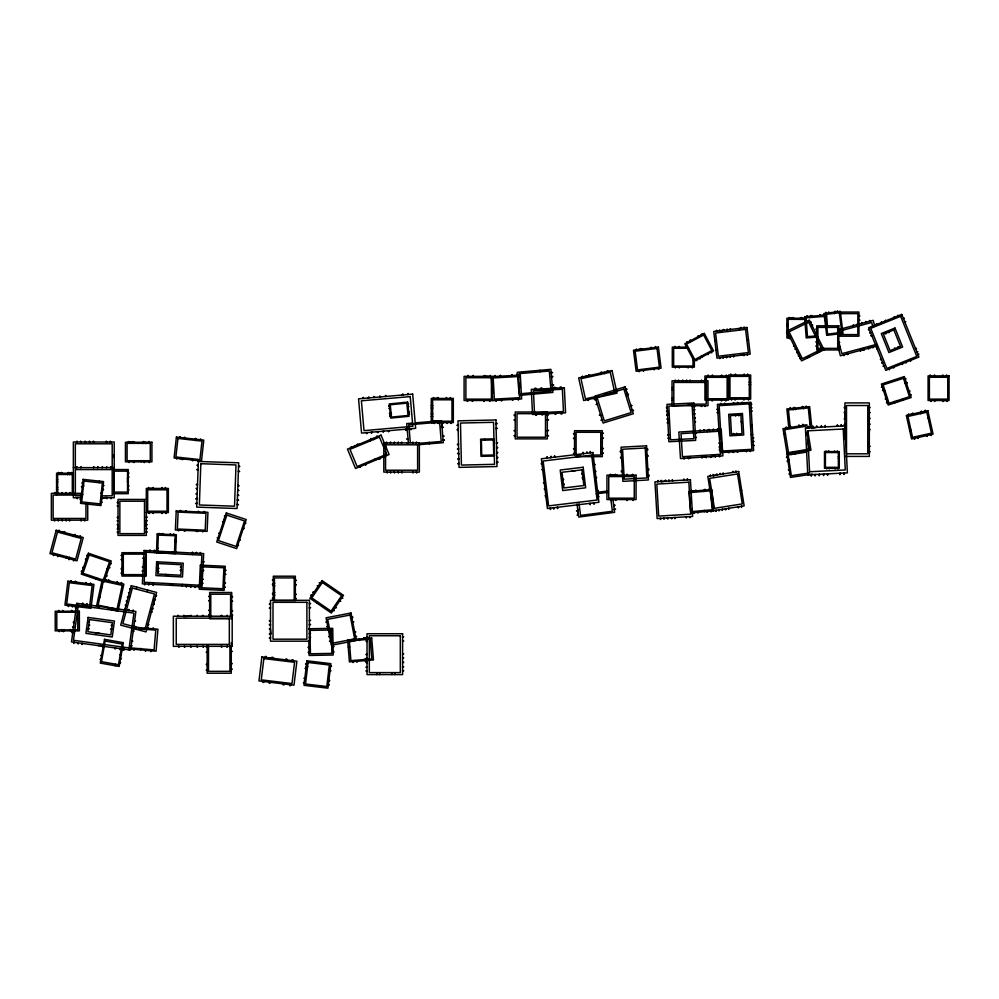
<?xml version="1.0" encoding="UTF-8"?>
<svg xmlns="http://www.w3.org/2000/svg" width="999" height="999" viewBox="0 0 999 999"><rect width="100%" height="100%" fill="white"/><g stroke="black" fill="none" stroke-linecap="round" stroke-linejoin="round"><path stroke-width="1.5" d="M159.053 534.078L159.078 533.341L159.515 534.09M160.414 534.128L163.836 534.253M162.637 534.215L162.662 533.466L163.112 534.228M170.292 534.502L170.317 533.766L170.767 534.515M173.726 534.627L173.751 533.891L174.201 534.652M178.459 530.119L178.434 530.869L179.246 530.157M179.832 511.101L180.644 510.389L180.619 511.138M184.403 530.382L184.365 531.131L185.177 530.419M185.514 511.351L186.326 510.639L186.301 511.388M186.388 530.469L182.155 529.994M196.166 530.894L196.216 529.682M197.065 530.931L197.028 531.68L197.839 530.968M198.189 511.9L198.214 511.151L198.963 511.938M202.747 531.181L202.722 531.93L203.534 531.218M204.121 512.162L204.158 511.413L204.895 512.2M201.323 571.266L200.574 587.724L222.939 588.748L223.901 567.782L201.536 566.77M144.73 583.953L144.68 584.89L145.267 583.978M149.85 550.774L149.9 549.825L150.387 550.799M148.676 584.153L148.626 585.102L149.213 584.19M154.271 551.011L154.321 550.062L154.808 551.036M154.47 552.559L154.545 551.023M153.047 584.39L152.997 585.339L153.584 584.415M165.384 574.437L167.982 574.937M173.039 585.439L170.429 584.939M182.143 585.926L182.218 584.39M186.363 586.151L186.313 587.087L186.9 586.176M191.958 552.996L192.545 552.085L192.495 554.57M190.722 586.376L190.672 587.325L191.271 586.401M196.316 553.234L196.366 552.285L196.865 553.259M195.155 586.613L195.105 587.562L195.692 586.638M200.262 553.434L200.312 552.484L200.811 553.471M133.854 649.288L133.766 650.237L134.565 649.35M140.647 649.874L140.772 648.339M145.429 650.287L145.342 651.223L146.141 650.337M147.365 628.309L148.164 627.434L148.077 628.371M152.56 628.758L153.359 627.872L153.272 628.821M150.849 650.749L150.774 651.698L151.573 650.811M99.126 482.654L99.288 481.131M176.761 458.254L176.661 459.078L177.435 458.329M179.52 437.437L180.295 436.688L180.195 437.512M178.709 458.466L183.591 459.003M181.88 458.816L182.467 459.715L182.555 458.891M184.428 437.974L184.528 437.162L185.102 438.049M192.033 459.94L192.183 458.616M192.819 460.027L192.732 460.851L193.494 460.102M195.367 439.185L195.467 438.361L196.041 439.26M195.642 440.559L195.779 439.235M197.727 460.564L198.314 461.463L238.674 462.799L237.063 508.528L196.691 507.105L198.401 460.639M200.499 439.747L200.587 438.936L201.174 439.822M305.195 678.321L304.495 681.193M265.272 657.379L265.384 656.443L266.246 656.543L266.134 657.492M262.962 681.418L262.849 682.354L263.711 682.454L263.823 681.518M271.815 658.179L271.94 657.23L272.802 657.342L272.677 658.279M269.243 682.167L269.131 683.116L269.992 683.216L270.105 682.28M274.013 658.441L267.72 658.041M285.801 659.864L285.914 658.928L286.775 659.028L286.663 659.977M283.216 683.865L283.104 684.802L283.966 684.914L284.078 683.965M292.083 660.626L292.195 659.69L293.057 659.79L292.944 660.739M289.772 684.652L289.66 685.601L290.522 685.701L290.634 684.765M70.417 581.493L71.179 580.631L71.054 581.568M67.92 605.494L68.444 606.518L68.556 605.581M75.287 582.092L75.412 581.156L75.936 582.167M72.59 606.068L72.477 607.017L73.227 606.156M76.923 582.292L73.776 582.267M85.689 583.366L85.802 582.429L86.326 583.441M90.36 583.94L90.472 583.004L90.996 584.015M89.748 605.269L92.17 585.526L69.318 582.729L66.708 603.983L89.56 606.793M73.839 642.257L73.689 643.356L74.376 642.332M82.455 604.133L82.617 603.034L83.004 604.208M77.747 642.794L78.134 643.968L78.284 642.869M86.851 604.732L87 603.633L87.388 604.807M82.08 643.393L81.93 644.492L82.617 643.468M95.442 632.767L99.338 633.291M98.014 645.579L100.674 645.516M115.135 647.939L114.985 649.025L115.672 648.014M124.238 609.865L124.925 608.853L124.775 609.939M119.468 648.526L119.855 649.7L120.005 648.601M128.571 610.464L128.721 609.365L129.108 610.539M123.851 649.138L123.701 650.224L124.388 649.213M132.48 611.001L133.167 609.977L133.017 611.076M115.21 665.746L115.472 664.235M104.42 579.882L104.645 578.833L104.945 580.007M105.956 580.219L109.803 581.056M108.454 580.769L108.679 579.707L108.978 580.881M117.045 582.642L117.283 581.58L117.582 582.754M120.916 583.478L121.678 582.542L121.441 583.603M117.02 609.203L122.215 585.352L103.322 581.231L98.114 605.094L115.559 608.891M58.829 531.006L59.066 530.082L59.49 531.181M53.034 554.433L53.459 555.531L53.709 554.607M63.886 532.355L64.798 531.618L64.548 532.542M57.892 555.731L57.642 556.655L58.554 555.906M66.071 557.929L66.471 556.443M73.514 536.525L73.914 535.052M74.688 535.252L74.937 534.34L75.35 535.427M68.681 558.628L69.106 559.727L69.356 558.803M69.093 558.741L69.493 557.255M76.536 537.337L76.935 535.851M79.533 536.55L80.444 535.814L80.195 536.725M73.751 559.989L73.501 560.901L74.413 560.164M136.388 588.636L136.788 587.15M147.203 591.533L147.602 590.047M96.054 579.12L96.553 577.672M316.77 603.021L317.545 601.898M786.912 331.119L809.34 320.042L824.038 349.775L801.61 360.864L786.912 331.119L788.323 331.019M810.464 322.302L811.176 321.953L810.664 322.702M788.136 333.591L787.624 334.34L788.336 333.991M789.56 336.476L788.848 336.825L789.759 336.863M811.95 325.312L812.649 324.962L812.15 325.699M816.533 334.59L817.244 334.24L816.732 334.99M794.205 345.879L793.506 346.228L794.405 346.278M795.629 348.763L794.929 349.113L795.828 349.151M797.202 351.935L796.69 352.684L797.402 352.335M797.614 352.759L799.3 355.494L798.288 355.906L798.8 355.169M800.286 358.166L799.575 358.516L800.474 358.566M869.305 329.433L868.368 329.82L869.467 329.82M903.433 318.506L904.37 318.132L903.583 318.893M870.441 332.255L869.654 333.029L870.604 332.642M904.707 321.678L905.793 321.678L904.857 322.065M871.702 335.377L870.753 335.764L871.852 335.764M876.323 346.878L877.447 349.687M881.28 359.215L880.344 359.603L881.443 359.603M915.534 348.639L916.483 348.251L915.696 349.026M882.542 362.337L881.755 363.112L882.691 362.724M916.795 351.76L917.894 351.76L916.945 352.147M883.815 365.509L883.029 366.271L883.965 365.896M917.931 354.583L918.868 354.195L918.081 354.97M904.994 378.596L906.068 378.821L905.156 379.108M882.154 386.413L881.418 387.212L882.329 386.925M883.378 390.172L882.479 390.459L883.553 390.684M906.268 382.517L907.342 382.742L906.43 383.029M904.869 383.191L906.33 382.717M883.74 391.283L885.201 390.809M885.838 397.739L887.062 401.486M908.99 390.896L910.064 391.108L909.152 391.408M886.101 398.539L885.201 398.838L886.263 399.051M910.214 394.655L911.275 394.867L910.376 395.167M887.374 402.46L886.475 402.759L887.537 402.984M625.861 389.473L627.047 389.111L626.061 390.134M595.779 399.225L594.592 399.6L595.991 399.887M626.448 391.396L627.472 396.328M627.409 394.505L628.596 394.143L627.609 395.167M597.265 404.046L596.078 404.408L597.464 404.707M630.706 405.232L632.092 405.532L630.906 405.894M600.561 414.772L599.375 415.134L600.761 415.434M632.18 410.052L633.578 410.339L632.392 410.714M602.11 419.805L600.923 420.167L602.31 420.467M838.111 329.745L873.188 320.342L874.762 326.198M839.048 331.206L871.69 322.465L872.851 326.785M873.151 326.161L874.637 325.761M876.011 344.518L841.882 353.658L838.785 342.108M871.553 347.103L869.105 348.077M876.922 345.979L840.384 355.769L838.436 348.464M598.601 395.904L585.426 398.826L580.981 378.721L610.239 372.24L614.697 392.345L604.457 394.605M912.587 414.373L909.952 414.585M927.921 418.019L929.42 417.682M909.702 430.631L911.2 430.294M326.873 621.828L325.811 622.04L326.998 622.452M351.748 616.883L352.947 617.295L351.873 617.507M327.747 626.336L326.673 626.535L327.859 626.947M352.659 621.59L353.846 621.99L352.772 622.202M329.67 636.363L328.609 636.563L329.795 636.975M354.583 631.618L355.781 632.017L354.707 632.23M355.457 636.113L356.643 636.525L355.569 636.725M330.582 641.058L329.508 641.271L330.694 641.683M805.456 426.298L784.752 429.695L788.498 452.559L809.202 449.175L807.704 440.022M783.853 433.966L785.376 433.728M791.37 454.545L790.659 453.546M740.521 490.596L741.695 490.409M807.155 450.449L786.812 453.558L790.459 477.422L812.262 474.088M806.23 452.185L788.161 454.957L791.333 475.686L809.415 472.927M787.349 457.067L786.413 457.217L787.437 457.604M787.786 459.927L789.31 459.69M787.949 460.976L787.012 461.126L788.024 461.513M789.272 469.68L788.336 469.817L789.36 470.217M789.897 473.751L788.96 473.901L789.984 474.288M596.778 492.432L607.242 491.058M596.241 493.868L608.379 492.27M613.698 505.382L615.109 505.194L613.773 505.919M577.834 510.302L576.498 511.026L577.909 510.839M578.234 513.374L578.259 509.403M614.21 509.29L615.621 509.103L614.285 509.827M578.371 514.385L577.035 515.109L578.446 514.922M714.884 340.959L716.133 340.809M747.252 340.097L748.501 339.947M715.996 350.149L717.245 350M541.957 463.661L541.133 463.761L542.057 464.473M542.669 469.542L541.845 469.642L542.769 470.354M594.33 464.498L595.154 464.398L594.43 465.297M595.167 471.391L595.991 471.291L595.267 472.19M582.355 473.039L581.63 473.938L582.454 473.838M562.849 479.433L563.673 479.333L562.949 480.244M582.917 477.647L582.092 477.747L583.004 478.459M544.255 482.654L543.431 482.754L544.355 483.466M583.079 479.045L584.403 478.883M595.904 477.534L596.728 477.435L596.003 478.334M563.424 484.19L564.248 484.09L563.523 485.002M544.992 488.798L544.18 488.898L545.092 489.61M545.829 495.691L545.017 495.791L545.929 496.491M597.502 490.634L598.314 490.534L597.589 491.446M546.003 497.152L547.34 496.99M598.214 496.528L599.025 496.428L598.301 497.327M809.977 424.138L811.425 423.988M807.242 427.922L810.289 427.609L808.291 407.892L788.461 409.915L790.309 428.109M389.448 406.019L388.648 406.094L389.473 406.331M407.867 404.133L408.666 404.046L407.904 404.445M389.672 408.329L388.873 408.416L389.697 408.653M408.104 406.556L408.903 406.468L408.141 406.868M390.109 412.837L391.396 412.712M390.184 413.499L389.385 413.586L390.209 413.823M408.616 411.725L409.415 411.638L408.653 412.038M390.259 414.285L391.546 414.16M390.422 415.921L389.622 416.009L390.447 416.246M408.841 414.036L409.64 413.961L408.878 414.36M695.454 491.246L692.694 491.171M690.346 492.594L710.501 490.796L712.187 509.777L692.045 511.575L691.783 508.653M692.27 512.774L713.711 510.851L711.8 489.46L688.823 491.52L690.734 512.912M551.173 372.615L552.622 372.49L551.211 373.127M517.519 375.686L516.108 376.323M551.51 376.561L552.959 376.436L551.56 377.073M410.239 396.591L361.388 400.811L363.998 430.644L412.837 426.323L410.227 396.541M552.247 384.977L553.696 384.852L552.297 385.489M552.584 388.761L554.083 389.148M520.816 393.718L551.061 391.071L549.313 371.004L519.055 373.651L519.33 376.735M520.766 395.242L552.909 392.42L550.886 369.343L517.22 372.29L519.243 395.367M412.774 423.089L406.73 423.588L408.329 442.644M415.459 422.864L441.458 420.679L443.306 442.657L419.143 444.68M441.633 422.814L443.044 423.239L441.683 423.351M441.77 424.388L441.471 427.035M407.28 430.045L405.906 430.157L407.317 430.581M441.983 426.923L443.394 427.347L442.033 427.472M442.719 435.701L444.13 436.126L442.769 436.238M408.017 438.811L406.643 438.923L408.054 439.36M443.044 439.635L444.455 440.059L443.094 440.172M406.993 443.044L408.354 442.932M419.667 443.281L441.233 441.471L439.622 422.19L408.803 424.787L410.289 442.569M355.082 638.361L355.706 639.26M353.783 640.534L370.217 639.223L371.803 658.965L350.899 660.651L349.313 640.896M348.214 646.965L349.75 646.84M816.383 335.951L807.479 336.626L806.068 317.819L825.349 316.371L826.111 326.498M816.483 337.138L806.218 337.912L804.62 316.733L826.61 315.085L827.409 325.674M750.873 404.27L751.822 404.22L750.898 404.72M717.694 408.966L716.783 409.465L717.719 409.415M751.061 407.467L752.035 407.854L751.086 407.904M717.806 410.789L719.342 410.701M717.906 412.55L716.97 412.612L717.931 412.999M717.919 412.774L719.455 412.687M751.273 411.001L752.222 410.951L751.298 411.438M741.27 421.166L741.758 423.264M752.235 427.185L751.748 425.087M751.136 434.652L752.672 434.565M752.871 437.987L753.82 437.924L752.909 438.424M719.73 443.069L718.781 443.119L719.755 443.506M753.084 441.521L754.033 441.458L753.109 441.958M719.929 446.603L719.018 447.102L719.954 447.04M753.296 445.104L754.27 445.479L753.321 445.542M720.129 449.8L719.18 449.85L720.154 450.237M646.753 449.138L647.752 449.088L647.802 449.925L646.79 449.975M621.241 451.098L620.229 451.161L620.279 451.998L621.278 451.948M647.09 455.532L648.101 455.469L648.139 456.318L647.14 456.368M621.565 457.217L620.566 457.28L620.604 458.116L621.615 458.054M647.827 469.155L648.838 469.093L648.875 469.942L647.876 469.992M622.302 470.841L621.303 470.904L621.341 471.74L622.352 471.69M648.164 475.274L649.163 475.212L649.213 476.048L648.201 476.111M667.132 407.23L666.308 407.767L667.157 407.717M693.943 406.118L694.804 406.581L693.968 406.618M694.118 409.74L694.967 409.702L694.143 410.239M667.344 411.501L666.483 411.051L667.644 410.901L667.507 414.523M667.532 415.06L666.683 415.109L667.557 415.559M694.317 413.748L695.167 413.698L694.342 414.235M667.732 419.068L666.882 419.105L667.757 419.555M694.53 417.807L695.366 417.757L694.555 418.294M667.807 420.641L669.18 420.567M667.919 422.677L667.07 422.727L667.944 423.176M667.931 422.889L669.293 422.827M694.717 421.578L695.566 421.541L694.742 422.077M668.518 434.515L667.694 435.052L668.543 435.015M695.316 433.254L696.153 433.216L695.341 433.753M813.686 428.059L816.195 427.372M668.693 438.136L667.856 438.174L668.718 438.636M695.504 437.038L696.365 437.487L695.529 437.537M557.317 388.486L552.884 388.336M496.028 423.526L497.227 423.501L496.041 424.15M458.066 424.712L456.88 425.362L458.079 425.337M496.128 428.234L497.327 428.209L496.153 428.846M458.166 429.22L456.993 429.857L458.179 429.832M496.466 442.769L497.664 442.744L496.478 443.394M458.504 443.956L457.317 444.592L458.516 444.567M458.603 448.451L457.43 449.1L458.616 449.075M496.565 447.477L497.764 447.452L496.59 448.089M458.716 453.434L457.517 453.459L458.728 454.058M496.69 452.522L497.877 452.497L496.703 453.146M496.803 457.505L497.989 457.48L496.815 458.129M458.828 458.491L457.654 459.128L458.841 459.103M496.903 462.013L498.101 461.988L496.915 462.624M458.941 463.186L457.754 463.836L458.953 463.811M308.604 628.783L332.729 628.321L333.241 655.007L309.116 655.469L308.828 640.634M333.079 646.515L334.028 646.503L333.092 647.177M308.953 647.227L308.004 647.24L308.966 647.876M333.167 651.298L334.128 651.935L333.179 651.96M309.053 652.21L308.104 652.235L309.066 652.871M836.9 312.05L858.953 312.05L858.953 336.188L838.373 336.188M839.547 313.624L857.841 313.624L857.841 334.603L838.024 334.603M858.953 315.459L859.902 316.009L858.953 316.009M805.544 318.231L786.912 318.231L786.912 338.012L790.022 338.012M805.856 319.343L788.161 319.343L788.161 336.9L791.108 336.9M858.953 319.593L859.902 320.13L858.953 320.13M786.912 324.026L788.323 324.026M786.912 326.049L788.323 326.049M816.77 329.096L815.821 329.096L816.77 329.645M838.823 328.971L839.772 329.508L838.823 329.508M786.912 333.042L788.323 333.042M816.77 333.054L815.821 333.054L816.77 333.591M838.823 333.092L839.772 333.641L838.823 333.641M816.77 341.858L815.821 341.858L816.77 342.395M838.823 341.895L839.772 342.445L838.823 342.445M838.823 345.854L839.772 346.391L838.823 346.391M816.77 345.979L815.821 345.979L816.77 346.528M687.012 347.128L672.302 347.128L672.302 367.157L694.355 367.157L694.355 359.453M688.536 348.251L673.663 348.251L673.663 366.034L693.006 366.034L693.006 358.629M728.608 375.974L704.944 375.974L704.944 400.099L728.608 400.099L728.608 375L750.661 375L750.661 399.138L728.608 399.138M704.994 380.045L704.52 380.831M749.125 382.242L750.661 382.242M749.125 384.702L750.661 384.702M672.04 387.637L673.388 387.637M672.04 389.672L673.388 389.672M672.04 398.264L673.388 398.264M707.879 398.751L727.147 398.751L727.147 377.322L706.393 377.322L706.393 398.751M672.04 400.299L673.388 400.299M493.206 400.487L464.098 400.487L464.098 376.361L493.206 376.361L493.206 392.944M687.699 404.12L706.231 404.12L706.231 382.43L673.788 382.43L673.788 404.12M431.268 405.519L432.804 405.519M672.04 405.719L707.991 405.719L707.991 380.831L672.04 380.831L672.04 404.158M844.929 407.03L844.155 407.742L844.929 407.742M869.33 407.405L870.104 407.405L869.33 408.116M431.268 407.992L432.804 407.992M869.33 412.575L870.104 412.575L869.33 413.286M844.929 413.149L844.155 412.437L845.216 412.325L844.929 417.482M533.503 413.661L517.007 413.661L517.007 437.225L545.504 437.225L545.504 413.661L539.497 413.661M431.268 414.048L432.804 414.048M547.302 414.622L548.563 414.622L547.302 415.284M515.209 415.084L513.948 415.084L515.209 415.746M431.268 416.521L432.804 416.521M868.094 417.357L869.33 417.357M844.929 418.244L844.155 418.956L844.929 418.956M869.33 418.306L870.104 418.306L869.33 419.018M547.302 419.655L548.563 419.655L547.302 420.317M515.209 419.892L513.948 419.892L515.209 420.554M868.094 420.591L869.33 420.591M844.929 423.976L844.155 424.687L844.929 424.687M869.33 424.113L870.104 424.113L869.33 424.825M869.33 429.52L870.104 429.52L869.33 430.232M547.302 430.382L548.563 430.382L547.302 431.031M515.209 430.619L513.948 430.619L515.209 431.281M602.31 433.179L603.396 433.179L602.31 433.816M574.55 433.628L573.463 433.628L574.55 434.265M547.302 435.189L548.563 435.851L547.302 435.851M515.209 435.639L513.948 435.639L515.209 436.301M602.31 438.037L603.396 438.037L602.31 438.673M574.55 438.274L573.463 438.274L574.55 438.911M868.094 442.594L869.33 442.594M868.094 445.829L869.33 445.829M869.33 446.228L870.104 446.228L869.33 446.94M602.31 448.389L603.396 448.389L602.31 449.026M574.55 448.626L573.463 448.626L574.55 449.263M869.33 451.635L870.104 451.635L869.33 452.347M602.31 453.034L603.396 453.034L602.31 453.671M574.55 453.471L573.463 453.471L574.55 454.12M112.662 455.044L114.198 455.044M580.731 455.044L576.111 455.044L576.111 432.292L600.749 432.292L600.749 455.044L593.044 455.044M844.929 456.418L869.33 456.418L869.33 402.909L844.929 402.909L844.929 439.61M576.098 456.63L602.31 456.63L602.31 430.706L574.55 430.706L574.55 455.107M838.248 456.605L839.272 456.605M112.662 457.317L114.198 457.317M838.248 458.316L839.272 458.316M73.352 467.632L114.198 467.632M113.212 469.555L128.309 469.555L128.309 493.681L113.212 493.681M128.309 472.964L128.958 472.964L128.309 473.514M73.352 473.239L56.581 473.239L56.581 495.079M128.309 477.097L128.958 477.097L128.309 477.634M127.26 478.808L128.309 478.808M56.581 479.645L57.755 479.645M127.26 481.268L128.309 481.268M56.581 481.88L57.755 481.88M128.309 485.901L128.958 485.901L128.309 486.438M56.581 487.362L57.755 487.362M56.581 489.585L57.755 489.585M128.309 489.847L128.958 489.847L128.309 490.384M81.656 493.344L51.361 493.344L51.361 520.167L87.725 520.167L87.725 503.771M81.468 495.067L53.134 495.067L53.134 518.444L85.951 518.444L85.951 502.859M81.481 495.829L75.337 495.829L75.337 469.567L112.2 469.567L112.2 495.829L101.448 495.829M102.098 497.764L114.198 497.764L114.198 442.008L73.352 442.008L73.352 497.764L81.231 497.764L81.231 498.713L80.694 497.764M146.316 499.45L118.032 499.45L118.032 535.402L146.316 535.402L146.316 488.436L168.369 488.436L168.369 512.574L146.316 512.574M118.032 502.447L117.145 502.447L118.032 502.922M118.032 505.919L117.145 505.919L118.032 506.393M146.316 517.045L147.215 517.045L146.316 517.532M118.032 517.295L117.145 517.295L118.032 517.769M118.032 520.779L117.145 520.779L118.032 521.253M146.316 520.679L147.215 520.679L146.316 521.153M144.88 523.526L146.316 523.526M118.032 524.625L117.145 524.625L118.032 525.099M146.316 524.587L147.215 524.587L146.316 525.062M118.032 525.611L118.382 529.07L117.145 528.995L118.032 528.521M144.88 525.686L146.316 525.686M146.316 528.434L147.215 528.434L146.316 528.908M146.316 531.905L147.215 531.905L146.316 532.38M118.032 532.155L117.145 532.155L118.032 532.629M144.917 554.12L123.314 554.12L123.314 574.625L143.369 574.625M121.94 555.319L120.991 555.319L121.94 555.894M121.94 559.502L120.991 559.502L121.94 560.077M121.94 567.956L121.94 572.115M121.94 568.843L120.991 568.843L121.94 569.418M121.94 573.214L120.991 573.214L121.94 573.788M295.354 579.882L296.303 580.469L295.354 580.469M273.301 580.019L272.352 580.019L273.301 580.606M273.301 583.141L274.837 583.141M273.301 584.29L272.352 584.29L273.301 584.877M295.354 584.34L296.303 584.927L295.354 584.927M273.301 585.801L274.837 585.801M273.301 592.569L274.837 592.569M273.301 593.793L272.352 593.793L273.301 594.38M295.354 593.843L296.303 594.43L295.354 594.43M273.301 595.229L274.837 595.229M209.653 596.353L208.704 596.353L209.653 596.94M231.706 596.203L232.655 596.803L231.706 596.803M295.354 598.114L296.303 598.701L295.354 598.701M273.301 598.251L272.352 598.251L273.301 598.838M209.653 600.661L208.704 600.661L209.653 601.248M231.706 600.711L232.655 601.298L231.706 601.298M309.39 603.446L310.614 603.446L309.39 603.983M270.504 603.721L269.28 604.27L270.504 604.27M309.39 607.567L310.614 607.567L309.39 608.116M270.504 607.679L269.28 608.216L270.504 608.216M209.653 610.252L208.704 610.252L209.653 610.851M231.706 610.302L232.655 610.889L231.706 610.889M231.706 614.61L232.655 615.197L231.706 615.197M209.653 614.747L208.704 614.747L209.653 615.347M230.245 618.793L209.653 618.793L209.653 592.482L231.706 592.482L231.706 618.793M309.39 620.317L310.614 620.317L309.39 620.866M270.504 620.604L269.28 620.604L270.504 621.141M309.39 624.45L310.614 624.45L309.39 624.987M270.504 624.55L269.28 624.55L270.504 625.099M270.504 628.92L269.28 628.92L270.504 629.47M309.39 628.883L310.614 628.883L309.39 629.42M270.504 630.057L270.979 633.99L269.28 633.903L270.504 633.354M309.39 633.254L310.614 633.254L309.39 633.791M402.597 636.863L403.708 636.863L402.597 637.399M367.033 637.137L365.909 637.687L367.033 637.687M309.39 637.2L310.614 637.2L309.39 637.749M270.504 637.487L269.28 638.024L270.504 638.024M367.033 641.096L365.909 641.096L367.033 641.633M402.597 640.983L403.708 640.983L402.597 641.533M231.281 645.566L232.23 646.316L173.364 646.341L173.364 616.208L232.193 616.208L232.193 646.341M207.143 646.078L206.194 646.84L207.143 646.84M231.281 651.298L232.23 651.298L231.281 652.047M207.143 651.573L206.194 652.322L207.143 652.322M402.597 653.746L403.708 653.746L402.597 654.283M367.033 654.02L365.909 654.57L367.033 654.57M402.597 657.866L403.708 657.866L402.597 658.416M367.033 657.979L365.909 658.516L367.033 658.516M402.597 662.3L403.708 662.3L402.597 662.849M367.033 662.349L365.909 662.349L367.033 662.886M231.281 663.523L232.23 663.523L231.281 664.273M207.143 663.798L206.194 664.547L207.143 664.547M402.597 666.67L403.708 666.67L402.597 667.22M367.033 666.783L365.909 667.32L367.033 667.32M231.281 669.005L232.23 669.005L231.281 669.755M207.143 669.53L206.194 670.279L207.143 670.279M402.597 670.629L403.708 670.629L402.597 671.166M367.033 670.903L365.909 670.903L367.033 671.44M238.549 466.283L239.822 466.333L238.524 466.895M198.177 465.184L196.903 465.134L198.152 465.784M238.386 470.904L239.635 471.553L238.361 471.516M198.014 469.605L196.741 469.555L197.989 470.217M237.887 485.177L239.136 485.839L237.862 485.789M197.502 484.078L196.216 484.64L197.49 484.677M197.352 488.499L196.079 488.449L197.327 489.11M237.725 489.797L238.973 490.447L237.7 490.409M197.178 493.394L195.891 493.956L197.153 493.993M237.55 494.767L238.798 495.417L237.525 495.367M237.375 499.65L238.624 500.299L237.35 500.262M197.003 498.351L195.717 498.913L197.465 499.075M237.213 504.07L238.461 504.732L237.2 504.682M196.84 502.972L195.554 503.533L196.815 503.583M174.813 540.334L176.149 540.384M174.738 542.257L176.074 542.307M156.656 548.114L157.992 548.164M160.752 551.947L157.692 551.823L158.329 535.114L175.137 535.739L174.513 552.459L171.453 552.347M225.075 569.817L226.124 570.404L225.05 570.354M224.887 573.763L225.936 574.35L224.862 574.3M224.488 582.554L225.537 583.141L224.463 583.091M224.3 586.675L225.349 587.262L224.275 587.212M198.326 585.901L199.388 585.951M143.956 553.783L142.982 554.283L143.918 554.333M143.744 557.729L142.77 558.229L143.719 558.279M203.272 561.675L204.221 561.725L203.247 562.212M203.022 566.296L203.971 566.346L202.997 566.833M156.681 565.334L158.204 565.409M181.306 566.72L180.332 567.22L181.281 567.27M143.282 566.52L142.308 567.02L143.257 567.07M202.809 570.417L203.759 570.466L202.785 570.953M158.054 568.269L159.003 568.319L158.029 568.806M181.144 569.917L180.17 570.404L181.106 570.454M157.892 571.366L158.841 571.416L157.867 571.903M143.057 570.641L142.083 571.141L143.032 571.191M142.82 575.262L141.846 575.761L142.795 575.811M202.347 579.208L203.297 579.258L202.31 579.745M202.135 583.154L203.084 583.204L202.11 583.691M133.766 627.147L157.942 629.22L156.056 651.198L130.37 648.988M132.78 628.184L135.852 628.446M138.911 628.708L155.769 630.157L154.083 649.899L131.094 647.926M103.197 484.99L104.021 485.614L103.134 485.526M82.73 482.892L81.856 482.804L82.68 483.429M82.418 485.764L83.841 485.914M82.305 486.825L81.431 486.725L82.243 487.362M102.747 489.085L103.571 489.722L102.697 489.622M100.874 493.081L102.298 493.244M81.481 494.443L82.905 494.605M81.356 495.579L80.469 495.479L81.294 496.116M101.798 497.839L102.685 497.939L101.748 498.376M80.907 499.675L80.032 499.575L80.857 500.212M101.374 501.76L102.198 502.397L101.311 502.31M330.607 666.008L331.543 666.121L330.532 666.608M306.593 663.573L305.582 664.06L306.518 664.173M306.243 666.533L307.767 666.708M330.057 670.604L331.006 670.716L329.982 671.203M306.069 667.969L305.057 668.456L305.994 668.568M328.509 670.654L330.032 670.829M328.896 680.394L329.832 680.506L328.821 680.993M304.907 677.759L303.896 678.246L304.832 678.358M328.371 684.79L329.308 684.902L328.296 685.389M304.358 682.342L303.346 682.829L304.283 682.941M76.261 607.18L75.237 607.679L76.174 607.817M75.637 611.75L74.613 612.25L75.549 612.375M134.603 620.791L135.539 620.916L134.515 621.415M133.866 626.136L134.815 626.261L133.779 626.76M87.725 621.54L89.248 621.753M112.163 624.999L111.126 625.499L112.075 625.636M74.238 621.927L73.214 622.414L74.151 622.552M133.217 630.906L134.153 631.031L133.129 631.53M88.799 625.049L89.735 625.187L88.711 625.674M111.651 628.696L110.627 629.195L111.563 629.32M73.576 626.685L72.552 627.185L73.501 627.31M88.299 628.633L89.248 628.771L88.212 629.258M72.852 632.042L71.816 632.529L72.765 632.667M131.818 641.071L132.755 641.208L131.731 641.695M131.194 645.641L132.13 645.766L131.106 646.266M103.222 646.503L102.31 646.89L103.122 647.027M122.115 649.825L122.927 649.962L122.015 650.349M119.892 654.67L121.204 654.907M120.567 658.491L121.379 658.628L120.479 659.015M101.673 655.169L100.762 655.556L101.586 655.694M100.986 659.053L100.075 659.44L100.887 659.59M119.843 662.549L120.667 662.699L119.755 663.086M100.599 587.312L102.11 587.637M98.539 596.815L100.037 597.14M99.338 606.93L96.466 606.306L102.323 579.432L123.876 584.128L118.007 611.013L107.954 608.816M61.863 532.192L64.273 532.842M155.782 595.504L156.581 595.716L155.644 596.028M130.382 588.985L129.583 588.773L130.245 589.51M129.358 592.794L128.559 592.582L129.221 593.319M154.583 600.012L155.519 599.7L154.433 599.325L153.721 603.196M128.421 596.328L129.708 596.678M128.234 597.027L127.298 597.327L128.084 597.552M153.571 603.771L154.233 604.507L153.434 604.295M152.435 607.991L153.097 608.728L152.298 608.516M127.085 601.298L126.286 601.086L126.948 601.823M150.699 609.303L151.998 609.652M151.423 611.8L152.21 612.025L151.274 612.325M126.011 605.294L125.212 605.082L125.874 605.819M148.077 624.3L148.863 624.512L147.927 624.812M147.053 628.109L147.852 628.321L146.903 628.633M225.374 515.771L224.363 516.233L225.15 516.495M245.155 522.864L245.929 523.126L244.917 523.576M224.7 517.844L222.977 523.026M223.589 521.216L222.565 521.665L223.351 521.928M243.431 528.071L244.218 528.321L243.194 528.783M219.743 532.804L218.731 533.266L219.505 533.528M239.598 539.66L240.372 539.922L239.36 540.384M218.032 538.011L217.245 537.749L217.794 538.723M237.799 545.104L238.574 545.354L237.562 545.816M110.539 562.986L111.264 563.798L110.365 563.498M87.575 555.581L86.676 555.282L87.4 556.093M109.216 566.883L109.94 567.707L109.041 567.407M86.301 559.328L85.402 559.015L86.126 559.84M107.692 566.595L109.153 567.082M106.905 568.931L108.354 569.418M83.741 566.87L82.48 570.591M106.394 575.224L107.118 576.048L106.219 575.736M83.479 567.657L82.58 567.357L83.304 568.169M105.12 578.97L105.844 579.782L104.945 579.482M82.143 571.565L81.244 571.266L81.968 572.077M320.404 583.016L319.205 582.779L320.13 583.404M341.92 597.652L342.832 598.289L341.646 598.051M318.406 585.913L317.207 585.676L318.132 586.301M339.835 600.674L340.759 601.311L339.56 601.073M313.973 592.37L312.774 592.132L313.698 592.769M335.402 607.13L336.313 607.767L335.127 607.529M311.888 595.392L310.701 595.154L311.613 595.791M333.404 610.039L334.328 610.664L333.129 610.426M702.422 334.415L701.573 333.991L701.935 334.677M711.35 352.085L711.713 352.772L710.863 352.335M701.036 335.152L697.552 337M698.776 336.351L697.926 335.914L698.289 336.601M707.854 353.933L708.216 354.62L707.379 354.183M701.373 355.944L701.96 357.055M690.996 340.472L690.147 340.035L690.509 340.721M700.074 358.054L699.962 358.991L699.6 358.304M689.372 341.333L689.959 342.445M687.499 342.32L686.663 341.883L687.025 342.57M696.428 359.977L696.79 360.664L695.953 360.239M818.606 351.074L819.155 352.185M816.77 351.973L817.319 353.097M809.028 355.806L809.577 356.918M807.192 356.705L807.754 357.829M384.215 448.551L379.445 437.087L349.975 449.35L357.142 466.545L386.601 454.283L385.414 451.423M377.272 436.713L376.948 435.951L376.448 437.05M373.214 438.399L373.738 439.635M379.62 458.466L379.945 459.228L378.796 458.816M371.253 439.21L370.929 438.449L370.429 439.56M369.468 439.96L369.98 441.196M375.037 458.928L375.549 460.164M359.116 444.268L353.122 446.765M366.208 464.048L365.709 465.159L365.384 464.398M357.842 444.792L357.517 444.031L357.018 445.142M360.189 466.558L360.514 467.32L359.365 466.908M351.561 447.415L351.236 446.653L350.724 447.752M898.488 315.734L897.676 315.272L897.951 315.959M894.567 317.32L894.292 316.633L894.03 317.532M910.913 358.978L911.35 360.077M910.913 360.252L910.638 361.139L910.376 360.464M906.318 362.1L906.056 362.987L905.781 362.312M898.526 347.252L898.263 346.566L897.989 347.465M885.826 320.829L885.551 320.155L885.289 321.041M902.222 363.748L902.497 364.423L901.685 363.961M889.135 331.818L888.873 332.717L888.598 332.043M895.354 348.526L894.555 348.064L894.817 348.738M881.73 322.477L881.455 321.803L881.193 322.689M886.063 333.054L885.801 333.953L885.526 333.279M877.134 324.325L876.323 323.863L876.598 324.538M893.481 367.257L893.755 367.932L892.944 367.47M889.56 368.831L889.285 369.73L889.023 369.056M902.572 398.738L903.046 400.199M896.802 400.611L897.277 402.073M894.467 401.373L894.942 402.834M869.879 321.228L869.667 320.454L869.355 321.378M876.285 346.154L876.498 346.94M866.058 322.252L865.846 321.478L865.534 322.402M872.826 346.765L873.026 347.864L872.302 347.227M861.837 323.389L861.625 322.602L861.313 323.526M868.543 348.226L868.743 349.013L868.019 348.364M864.322 349.363L863.998 350.287L863.798 349.5M857.554 324.538L857.342 323.751L857.03 324.675M862.312 348.539L862.649 349.812M860.501 350.387L860.713 351.161L859.977 350.524M853.571 325.599L853.358 324.825L853.046 325.749M848.014 353.733L847.701 354.657L847.489 353.871M846.802 352.697L847.14 353.958M844.192 354.757L843.88 355.669L843.668 354.895M931.018 434.64L931.218 435.564L930.481 434.752M925.424 411.163L925.224 410.227L924.899 411.276M926.985 435.527L927.184 436.451L926.46 435.651M921.565 412.013L921.365 411.089L921.041 412.137M920.429 412.262L920.753 413.773M918.393 437.437L918.069 438.474L917.856 437.55M912.974 413.923L912.761 412.999L912.437 414.036M914.535 438.286L914.734 439.223L913.998 438.411M908.94 414.81L908.74 413.886L908.416 414.935M608.254 371.341L607.23 370.641L607.429 371.528M604.233 372.24L604.545 373.676M602.272 372.664L601.261 371.965L601.448 372.852M600.499 373.064L600.824 374.5M590.222 375.349L584.265 376.66M594.28 398.201L594.467 399.088L593.456 398.389M588.948 375.624L588.748 374.737L588.136 375.811M588.299 399.525L588.498 400.424L587.474 399.712M582.704 377.01L582.504 376.123L581.893 377.185M807.292 427.747L806.805 424.75L782.991 428.646L787.15 454.108L810.963 450.212L807.779 430.744M806.455 432.405L806.955 435.452M803.546 425.287L802.834 424.275L803.009 425.374M799.65 425.924L798.938 424.912L799.113 426.011M790.958 427.347L790.246 426.336L790.421 427.435M795.092 452.809L795.266 453.908L794.555 452.897M786.887 428.009L786.176 426.998L786.35 428.096M741.782 506.243L741.545 507.392L741.37 506.318M736.126 471.915L735.951 470.829L735.714 471.978M733.141 472.39L732.966 471.303L732.729 472.452M738.661 506.743L738.423 507.892L738.249 506.805M729.008 508.266L728.771 509.415L728.596 508.329M723.351 473.938L723.189 472.852L722.951 474.001M720.366 474.413L720.192 473.326L719.954 474.475M725.886 508.766L725.649 509.915L725.474 508.828M717.057 474.937L716.895 473.851L716.645 475M722.539 509.29L722.302 510.439L722.127 509.365M716.208 475.074L713.298 475.949L713.124 474.45L713.711 475.462M719.23 509.815L718.993 510.964L718.818 509.89M716.246 510.289L716.008 511.438L715.833 510.352M710.589 475.961L710.414 474.875L710.177 476.024M612.887 499.213L614.61 512.325L578.721 517.057L576.997 503.933M610.864 499.45L612.424 511.251L580.569 515.447L579.008 503.646M658.691 368.444L658.791 369.268L658.079 368.519M655.606 347.427L655.506 346.591L654.994 347.502M654.02 369.031L654.133 369.855L653.408 369.106M651.136 347.989L651.036 347.165L650.524 348.064M642.12 349.126L637.674 349.687M644.068 370.292L643.556 371.191L643.456 370.367M641.183 349.25L640.459 348.489L640.571 349.325M639.597 370.854L639.085 371.753L638.985 370.929M636.513 349.837L636.413 349.013L635.901 349.912M837.886 311.75L837.399 310.851L837.512 311.8M840.696 333.629L840.821 334.565L840.334 333.666M835.214 312.088L835.102 311.139L834.852 312.125M834.277 312.2L834.465 313.723M829.282 312.824L828.795 311.925L828.908 312.874M826.498 313.174L826.011 312.275L826.123 313.211M747.677 354.408L747.339 355.307L747.24 354.47M744.23 327.809L744.118 326.973L743.78 327.859M741.008 328.196L740.908 327.36L740.571 328.246M744.317 354.82L743.98 355.706L743.88 354.87M743.468 353.546L743.631 354.907M739.297 328.409L739.46 329.757M741.458 353.783L741.62 355.144M733.94 356.069L733.591 356.968L733.491 356.131M730.481 329.47L730.381 328.634L730.044 329.52M730.581 356.481L730.232 357.367L730.132 356.531M727.272 329.857L727.16 329.021L726.822 329.907M723.713 330.294L723.601 329.458L723.264 330.344M726.972 356.918L726.623 357.804L726.523 356.968M722.789 330.407L719.63 331.106L719.555 329.945L720.104 330.731M725.774 355.681L725.936 357.043M723.413 357.342L723.064 358.241L722.964 357.405M720.192 357.742L719.854 358.629L719.755 357.792M716.745 331.131L716.645 330.294L716.295 331.181M590.834 452.784L590.197 451.436L590.372 452.847M593.955 502.872L594.13 504.283L593.493 502.922M587.424 453.196L586.788 451.848L586.962 453.259M590.134 503.334L590.297 504.745L589.66 503.384M583.653 453.658L583.016 452.297L583.179 453.708M575.374 470.666L571.977 471.066M554.832 457.142L554.657 455.731L554.37 457.205M557.542 507.28L557.704 508.691L557.067 507.33M551.061 457.604L550.886 456.193L550.586 457.654M553.758 507.729L553.933 509.14L553.296 507.792M547.227 458.066L547.065 456.655L546.765 458.116M550.349 508.141L550.524 509.565L549.875 508.204M811.887 428.571L809.665 406.63L786.862 408.941L788.785 427.959M806.318 406.968L806.218 406.031L805.793 407.018M803.583 407.242L803.745 408.778M802.572 407.355L802.484 406.406L802.06 407.405M795.329 408.079L795.479 409.615M794.255 408.191L794.155 407.255L793.743 408.241M793.006 408.316L793.156 409.852M790.359 408.591L790.259 407.642L789.847 408.641M403.821 402.497L403.908 403.409M711.513 511.051L711.026 511.95L710.951 511.101M709.215 489.697L709.14 488.848L708.641 489.747M707.217 511.438L707.292 512.275L706.643 511.488M705.094 490.059L705.019 489.223L704.532 490.109M703.87 490.172L703.995 491.533M704.307 510.327L704.432 511.688M698.039 512.25L698.114 513.099L697.477 512.3M695.928 490.884L695.853 490.034L695.354 490.934M693.93 512.624L694.005 513.461L693.356 512.674M691.62 491.271L691.545 490.422L691.058 491.321M690.871 498.439L691.258 502.809M540.084 370.292L540.222 371.765M519.867 382.904L520.279 387.537M411.551 428.696L410.926 429.845L410.826 428.758M408.179 394.505L408.079 393.419L407.455 394.568M406.081 429.183L406.168 430.257L405.357 429.245M402.947 394.955L402.847 393.881L402.222 395.017M389.185 430.656L388.561 431.793L388.461 430.719M385.814 396.453L385.714 395.379L385.09 396.516M380.582 396.915L379.77 395.904L379.857 396.978M383.716 431.131L383.092 432.28L382.992 431.193M374.787 397.427L373.976 396.403L374.063 397.49M377.834 431.643L377.934 432.729L377.123 431.705M372.053 432.155L371.428 433.291L371.328 432.217M368.918 397.939L368.818 396.853L368.194 398.002M366.808 432.617L366.908 433.691L366.096 432.679M363.449 398.414L363.349 397.34L362.724 398.476M429.208 442.295L429.345 443.831M364.473 638.561L363.861 637.649L363.936 638.598M366.208 660.539L365.746 661.525L365.659 660.589M364.41 659.14L364.535 660.676M359.328 638.973L359.453 640.496M357.43 661.251L356.968 662.237L356.893 661.288M353.496 661.563L353.022 662.549L352.947 661.613M824.475 315.247L823.875 314.448L823.938 315.284M822.914 315.359L818.993 315.659M820.366 315.547L819.754 314.76L819.817 315.597M812.212 316.171L812.312 317.52M811.588 316.208L810.976 315.422L811.038 316.258M809.752 316.346L809.852 317.694M807.642 316.508L807.042 315.721L807.105 316.546M719.742 438.923L719.268 431.231L680.993 433.641L682.454 456.705L720.716 454.295L720.042 443.531M719.617 456.081L719.667 456.905L719.055 456.106M717.669 429.62L717.607 428.783L717.095 429.657M713.561 429.882L713.511 429.046L712.999 429.92M714.772 456.381L715.384 457.18L715.409 456.019L711.35 456.593M709.777 430.119L709.852 431.468M709.028 430.169L708.978 429.333L708.466 430.207M710.739 456.63L710.789 457.467L710.177 456.668M707.217 430.282L707.304 431.63M706.206 456.918L706.256 457.754L705.631 456.955M704.42 430.457L703.808 429.657L703.858 430.494M704.332 455.681L704.407 457.03M702.097 457.18L702.147 458.017L701.535 457.217M700.137 430.719L700.087 429.895L699.575 430.756M690.209 456.568L690.297 457.917M688.673 458.029L688.736 458.853L688.111 458.054M684.577 458.279L684.065 459.153L684.015 458.316M750.349 450.786L750.399 451.56L749.812 450.824M746.403 451.024L746.453 451.785L745.866 451.048M742.744 402.834L742.157 402.098L742.207 402.872M738.124 403.109L737.537 402.372L737.587 403.146M738.773 415.122L738.823 415.884L738.236 415.159M737.225 433.991L736.638 433.254L736.675 434.016M735.676 415.309L735.726 416.071L735.139 415.334M737.624 451.548L737.662 452.31L737.075 451.573M734.003 403.359L733.416 402.622L733.466 403.384M734.028 434.178L733.441 433.441L733.491 434.215M733.503 451.785L733.541 452.559L732.954 451.823M728.883 452.06L728.92 452.834L728.333 452.097M725.224 403.883L724.637 403.146L724.675 403.908M721.278 404.108L720.691 403.371L720.729 404.145M689.897 516.608L689.972 517.757L689.435 516.633M687.474 479.907L687.412 478.758L687 479.945M684.04 480.119L683.978 478.958L683.578 480.144M686.313 516.82L686.388 517.969L685.851 516.845M675.237 517.47L674.837 518.656L674.775 517.507M672.814 480.781L672.277 479.657L672.339 480.806M669.38 480.981L668.843 479.857L668.918 481.019M671.653 517.694L671.728 518.843L671.191 517.719M665.584 481.206L665.521 480.057L665.122 481.243M667.807 517.919L667.869 519.068L667.332 517.944M664.61 481.268L661.213 481.918L661.201 480.307L661.738 481.443M664.01 518.144L664.085 519.293L663.536 518.169M660.576 518.344L660.651 519.505L660.114 518.369M658.154 481.655L658.091 480.494L657.679 481.68M517.532 375.237L516.77 374.338L516.82 375.274M518.369 399.125L518.431 400.062L517.657 399.163M512.112 375.537L512.062 374.6L511.401 375.587M513.186 399.413L512.524 400.387L512.462 399.45M500.536 376.186L500.487 375.249L499.825 376.223M501.61 400.062L501.66 400.999L500.899 400.099M495.354 376.473L495.292 375.537L494.642 376.523M496.191 400.362L496.241 401.298L495.479 400.399M844.355 473.026L843.905 474.525L843.83 473.051M841.707 426.073L841.096 424.625L841.17 426.098M840.359 473.226L839.909 474.725L839.834 473.251M837.874 426.273L837.274 424.812L837.349 426.298M827.996 473.851L827.547 475.362L827.472 473.876M825.349 426.898L825.274 425.424L824.824 426.935M821.515 427.097L821.44 425.624L820.991 427.122M824 474.05L823.551 475.561L823.476 474.075M819.704 474.275L819.255 475.774L819.18 474.3M817.282 427.31L816.683 425.861L816.757 427.335M812.986 427.535L812.911 426.049L812.462 427.56M815.471 474.488L815.022 475.986L814.947 474.513M811.65 474.675L811.2 476.186L811.126 474.7M808.99 427.734L808.391 426.286L808.466 427.759M561.126 387.924L561.076 386.938L560.264 386.988L560.314 387.974M561.788 413.024L561.838 414.011L561.026 414.048L560.976 413.062M554.944 388.236L554.895 387.25L554.083 387.287L554.133 388.274M555.869 413.311L555.919 414.298L555.107 414.335L555.057 413.349M541.758 388.873L541.708 387.887L540.896 387.924L540.946 388.911M542.682 413.961L542.732 414.947L541.92 414.985L541.87 413.998M535.839 389.16L535.789 388.174L534.977 388.224L535.027 389.21M536.5 414.26L536.55 415.247L535.739 415.284L535.689 414.298M493.943 439.423L493.556 422.302L460.464 423.052L461.426 465.072L494.517 464.323L494.018 442.532M484.652 439.061L484.69 440.259M947.015 400.499L947.015 401.473L946.503 400.499M946.652 375.886L946.652 374.925L946.14 375.886M945.516 400.499L941.782 400.499M943.093 400.499L943.093 401.473L942.581 400.499M942.906 375.886L942.906 374.925L942.382 375.886M934.727 400.499L934.727 401.473L934.215 400.499M934.54 375.886L934.54 374.925L934.028 375.886M930.981 400.499L930.981 401.473L930.456 400.499M930.618 375.886L930.106 374.925L930.106 375.886M837.861 468.269L837.861 468.918L837.499 468.269M837.612 451.61L837.249 450.961L837.249 451.61M834.964 451.61L834.602 450.961L834.602 451.61M835.102 468.269L835.102 468.918L834.739 468.269M829.632 451.61L826.997 451.61M829.195 468.269L829.195 468.918L828.833 468.269M829.07 451.61L828.708 450.961L828.708 451.61M826.548 468.269L826.548 468.918L826.185 468.269M826.298 451.61L825.936 450.961L825.936 451.61M823.85 348.401L823.85 349.937M804.819 318.231L804.819 317.445L804.332 318.231M802.397 318.231L802.397 319.493M801.21 318.231L801.21 317.445L800.711 318.231M800.137 318.231L800.137 319.493M793.918 318.231L790.321 318.231M793.156 318.231L793.156 317.445L792.657 318.231M789.722 338.012L789.722 338.798L789.222 338.012M789.372 318.231L789.372 317.445L788.873 318.231M748.551 399.138L748.551 400.087L748.001 399.138M748.176 375L747.627 374.051L747.627 375M744.417 399.138L743.88 400.087L743.88 399.138M744.218 375L744.218 374.051L743.681 375M735.614 399.138L735.077 400.087L735.077 399.138M735.414 375L735.414 374.051L734.877 375M731.668 399.138L731.668 400.087L731.131 399.138M731.293 375L730.756 374.051L730.756 375M726.31 375.974L726.31 375.025L725.724 375.974M725.898 400.099L725.898 401.049L725.324 400.099M721.877 375.974L721.877 375.025L721.29 375.974M721.665 400.099L721.665 401.049L721.078 400.099M712.424 375.974L712.424 375.025L711.85 375.974M712.212 400.099L712.212 401.049L711.638 400.099M708.191 375.974L708.191 375.025L707.604 375.974M705.244 405.719L705.244 406.506L704.77 405.719M701.523 380.831L701.523 380.045L701.048 380.831M701.61 405.719L701.61 406.506L701.136 405.719M692.245 367.157L692.245 367.944L691.708 367.157M690.147 380.831L690.147 380.045L689.66 380.831M688.124 367.157L688.124 367.944L687.574 367.157M686.663 380.831L686.663 380.045L686.188 380.831M682.816 380.831L682.816 380.045L682.342 380.831M679.32 367.157L679.32 367.944L678.771 367.157M679.12 347.128L679.12 346.341L678.571 347.128M678.92 380.831L678.446 380.045L678.371 381.131M675.361 367.157L675.361 367.944L674.824 367.157M675.287 380.831L675.287 380.045L674.812 380.831M674.987 347.128L674.987 346.341L674.45 347.128M633.266 499.562L633.266 500.511L632.554 499.562M632.779 475.187L632.779 474.225L632.067 475.187M627.822 499.562L627.11 500.511L627.11 499.562M627.559 475.187L626.848 474.225L626.848 475.187M617.045 475.187L611.85 475.187M616.208 499.562L615.484 500.511L615.484 499.562M615.946 475.187L615.222 474.225L615.222 475.187M610.988 499.562L610.988 500.511L610.277 499.562M610.489 475.187L610.489 474.225L609.777 475.187M490.384 376.361L490.384 375.412L489.66 376.361M489.885 400.487L489.885 401.436L489.173 400.487M488.299 376.361L483.116 376.361M484.927 376.361L484.927 375.412L484.215 376.361M484.665 400.487L483.953 401.436L483.953 400.487M473.314 376.361L473.314 375.412L472.602 376.361M473.051 400.487L472.327 401.436L472.327 400.487M468.094 376.361L468.094 375.412L467.382 376.361M467.607 400.487L467.607 401.436L466.883 400.487M451.211 422.577L451.211 423.526L450.674 422.577M450.836 398.451L450.299 397.502L450.299 398.451M447.09 422.577L447.09 423.526L446.541 422.577M446.89 398.451L446.341 397.502L446.341 398.451M438.923 398.451L434.99 398.451M438.286 422.577L438.286 423.526L437.749 422.577M438.086 398.451L437.55 397.502L437.55 398.451M434.34 422.577L434.34 423.526L433.791 422.577M433.953 398.451L433.416 397.502L433.416 398.451M416.645 472.09L416.645 473.014L416.171 472.09M416.408 442.919L416.408 442.008L415.934 442.919M413.062 472.09L413.062 473.014L412.587 472.09M412.962 442.919L412.962 442.008L412.5 442.919M401.96 472.09L401.96 473.014L401.486 472.09M401.723 442.919L401.723 442.008L401.248 442.919M398.276 442.919L398.276 442.008L397.802 442.919M398.376 472.09L398.376 473.014L397.902 472.09M394.855 673.064L394.855 674.6M394.48 442.919L394.48 442.008L394.006 442.919M394.518 472.09L394.518 473.014L394.043 472.09M391.945 673.064L391.945 674.6M390.621 442.919L390.621 442.008L390.147 442.919M390.709 472.09L390.709 473.014L390.247 472.09M387.275 472.09L387.275 473.014L386.8 472.09M387.025 442.919L386.563 442.008L386.563 442.919M379.67 673.064L379.67 674.6M376.76 673.064L376.76 674.6M295.354 600.724L295.354 576.198L273.301 576.198L273.301 600.724M231.281 642.582L231.281 673.214L207.143 673.214L207.143 645.641M230.594 617.07L230.594 594.205L210.777 594.205L210.777 617.07M229.92 645.953L229.92 671.328L208.504 671.328L208.504 645.953M227.697 646.341L226.923 647.29L226.923 646.341M227.297 616.208L227.297 615.259L226.511 616.208M221.603 616.208L221.603 615.259L220.829 616.208M221.766 646.341L221.766 647.29L220.979 646.341M203.396 646.341L203.396 647.29L202.61 646.341M202.984 616.208L202.984 615.259L202.21 616.208M197.452 646.341L197.452 647.29L196.666 646.341M197.303 616.208L197.303 615.259L196.516 616.208M191.009 616.208L191.009 615.259L190.222 616.208M191.071 646.341L191.071 647.29L190.285 646.341M189.373 616.208L183.716 616.57L183.841 615.259L184.615 616.208M184.778 646.341L184.778 647.29L183.991 646.341M179.083 646.341L179.083 647.29L178.309 646.341M178.684 616.208L177.897 615.259L177.897 616.208M166.259 512.574L166.259 513.523L165.722 512.574M165.884 488.436L165.347 487.487L165.347 488.436M162.138 512.574L162.138 513.523L161.588 512.574M161.938 488.436L161.938 487.487L161.388 488.436M153.971 488.436L150.037 488.436M153.334 512.574L153.334 513.523L152.785 512.574M153.134 488.436L153.134 487.487L152.585 488.436M149.388 461.813L149.388 462.574L148.739 461.813M149.375 512.574L149.375 513.523L148.839 512.574M149.001 488.436L148.464 487.487L148.464 488.436M148.938 442.257L148.938 441.496L148.289 442.257M145.742 442.257L145.742 443.506M144.917 559.977L144.917 574.625M144.43 461.813L144.43 462.574L143.781 461.813M144.193 442.257L143.544 441.496L143.544 442.257M144.181 460.564L144.181 461.813M142.795 442.257L142.795 443.506M141.221 460.564L141.221 461.813M134.64 442.257L129.92 442.257M133.866 461.813L133.866 462.574L133.217 461.813M133.629 442.257L132.979 441.496L132.979 442.257M129.133 461.813L129.133 462.574L128.484 461.813M128.684 442.257L128.684 441.496L128.034 442.257M112.2 468.056L112.2 443.793L75.337 443.793L75.337 468.056M111.051 497.764L111.051 498.713L110.502 497.764M110.802 442.008L110.252 441.133L110.252 442.008M110.764 467.632L110.764 466.683L110.227 467.632M106.843 442.008L106.306 441.133L106.306 442.008M106.818 467.632L106.818 466.683L106.269 467.632M106.381 497.764L106.918 498.713L107.005 497.415L103.072 497.764M102.447 467.632L102.447 466.683L101.898 467.632M102.485 497.764L102.485 498.713L101.948 497.764M98.014 467.632L98.014 466.683L97.465 467.632M93.918 442.008L93.382 441.133L93.382 442.008M93.881 467.632L93.881 466.683L93.344 467.632M89.972 442.008L89.423 441.133L89.423 442.008M85.602 442.008L85.052 441.133L85.052 442.008M84.703 520.167L84.703 521.016L84.216 520.167M81.169 442.008L80.619 441.133L80.619 442.008M81.131 467.632L81.131 466.683L80.594 467.632M81.181 520.167L81.181 521.016L80.694 520.167M77.285 497.764L77.285 498.713L76.748 497.764M77.035 442.008L77.035 441.133L76.498 442.008M76.998 467.632L76.998 466.683L76.461 467.632M76.061 611.238L75.524 610.389L75.524 611.238M72.852 629.495L72.852 630.869M72.115 611.238L71.566 610.389L71.566 611.238M72.065 630.869L72.065 631.705L71.528 630.869M71.453 473.239L71.453 472.39L71.041 473.239M70.392 629.495L70.392 630.869M69.918 493.344L69.918 492.495L69.443 493.344M69.668 520.167L69.668 521.016L69.193 520.167M69.431 473.239L69.431 474.637M68.456 473.239L68.456 472.39L68.044 473.239M67.57 473.239L67.57 474.637M66.246 493.344L66.246 492.495L65.772 493.344M66.159 520.167L66.159 521.016L65.672 520.167M64.123 629.495L64.123 630.869M63.299 611.238L62.762 610.389L62.762 611.238M63.262 630.869L63.262 631.705L62.725 630.869M62.4 473.239L59.416 473.239M62.3 493.344L62.3 492.495L61.826 493.344M62.263 520.167L62.263 521.016L61.788 520.167M61.763 473.239L61.763 472.39L61.351 473.239M61.651 629.495L61.651 630.869M59.316 630.869L59.316 631.705L58.766 630.869M59.178 611.238L58.629 610.389L58.629 611.238M58.629 473.239L58.629 472.39L58.217 473.239M58.417 493.344L58.417 492.495L57.93 493.344M58.317 520.167L58.317 521.016L57.842 520.167M54.895 493.344L54.895 492.495L54.421 493.344M54.645 520.167L54.645 521.016L54.171 520.167M200.824 463.698L199.363 504.97L234.54 506.206L236.001 464.935L200.824 463.698M157.18 534.003L156.481 552.847L175.649 553.558L176.361 534.727L157.18 534.003M176.211 510.939L175.374 529.994L207.105 531.381L207.942 512.325L176.211 510.939M178.109 512.1L177.372 529.008L205.207 530.219L205.944 513.311L178.109 512.1M200.337 565.134L199.238 589.248L224.138 590.372L225.237 566.271L200.337 565.134M144.131 550.474L142.37 583.828L201.935 586.962L203.696 553.621L144.131 550.474M145.767 552.197L144.181 582.28L200.287 585.252L201.885 555.157L145.767 552.197M156.668 561.788L155.944 575.574L182.505 576.972L183.229 563.199L156.668 561.788M158.304 563.511L157.755 574.025L180.856 575.249L181.418 564.735L158.304 563.511M128.659 648.838L129.283 649.85L128.659 648.838M83.117 479.37L80.507 503.359L100.961 505.581L103.571 481.593L83.117 479.37M83.978 481.043L81.718 501.91L100.087 503.896L102.36 483.041L83.978 481.043M176.398 437.087L174.088 457.954L201.486 460.989L203.796 440.122L176.398 437.087M177.947 438.449L175.899 456.968L199.937 459.627L201.985 441.108L177.947 438.449M306.93 660.801L303.996 685.326L327.959 688.186L330.881 663.661L306.93 660.801M308.092 662.474L305.532 683.99L326.798 686.525L329.358 665.009L308.092 662.474M261.863 656.967L258.966 680.931L293.993 685.164L296.89 661.213L261.863 656.967M263.848 658.578L261.276 679.844L291.995 683.566L294.568 662.3L263.848 658.578M67.882 581.181L64.947 605.132L90.996 608.329L93.931 584.378L67.882 581.181M76.786 603.346L71.491 641.932L130.582 650.062L135.889 611.475L76.786 603.346M78.247 605.469L73.464 640.284L129.133 647.939L133.916 613.124L78.247 605.469M88.099 617.432L85.902 633.378L112.263 637L114.448 621.053L88.099 617.432M89.548 619.555L87.875 631.718L110.802 634.877L112.475 622.702L89.548 619.555M104.495 639.323L100.262 663.086L119.156 666.445L123.389 642.682L104.495 639.323M105.182 641.046L101.498 661.7L118.469 664.722L122.153 644.068L105.182 641.046M56.194 530.294L49.95 553.608L76.998 560.851L83.254 537.549L56.194 530.294M57.505 532.055L51.96 552.747L75.687 559.103L81.231 538.411L57.505 532.055M131.269 585.664L120.704 625.124L146.029 631.917L156.606 592.457L131.269 585.664M132.38 588.036L122.84 623.638L144.917 629.557L154.458 593.943L132.38 588.036M226.311 512.949L216.708 542.007L236.638 548.601L246.241 519.542L226.311 512.949M226.848 515.109L218.419 540.584L236.114 546.441L244.543 520.954L226.848 515.109M88.374 553.234L81.281 574.113L104.133 581.868L111.226 560.988L88.374 553.234M89.223 554.944L83.004 573.264L103.284 580.144L109.503 561.825L89.223 554.944M322.065 580.594L309.902 598.289L331.343 613.036L343.506 595.329L322.065 580.594M322.352 582.504L311.788 597.889L331.044 611.126L341.621 595.741L322.352 582.504M704.32 333.416L684.827 343.731L694.08 361.226L713.573 350.899L704.32 333.416M703.633 335.027L686.538 344.081L694.767 359.603L711.85 350.562L703.633 335.027M808.616 322.202L789.073 331.855L802.334 358.691L821.877 349.038L808.616 322.202M381.056 435.139L347.465 449.113L355.532 468.494L389.123 454.52L381.056 435.139M901.785 314.41L868.631 327.747L885.763 370.354L918.918 357.03L901.785 314.41M900.661 316.308L870.753 328.334L886.887 368.469L916.795 356.443L900.661 316.308M894.992 328.034L881.293 333.541L888.923 352.547L902.621 347.04L894.992 328.034M893.868 329.92L883.403 334.128L890.059 350.661L900.511 346.453L893.868 329.92M904.345 376.586L881.393 384.041L888.211 405.02L911.15 397.565L904.345 376.586M903.471 378.296L883.104 384.915L889.073 403.309L909.452 396.69L903.471 378.296M625.049 386.863L594.842 396.166L603.109 423.039L633.316 413.736L625.049 386.863M623.863 389.036L597.04 397.29L604.295 420.866L631.118 412.612L623.863 389.036M612.012 370.517L578.646 377.909L583.666 400.549L617.032 393.156L612.012 370.517M927.846 410.626L906.318 415.397L911.538 438.948L933.078 434.178L927.846 410.626M926.822 412.237L907.941 416.421L912.574 437.337L931.455 433.154L926.822 412.237M350.999 612.999L326.099 617.794L331.393 645.279L356.293 640.484L350.999 612.999M350.087 615.034L327.709 619.343L332.317 643.244L354.682 638.935L350.087 615.034M738.698 471.503L707.791 476.398L713.236 510.764L744.143 505.869L738.698 471.503M737.537 473.951L709.652 478.371L714.397 508.316L742.282 503.908L737.537 473.951M658.416 347.065L633.478 350.224L636.138 371.291L661.076 368.132L658.416 347.065M657.03 348.451L635.152 351.211L637.524 369.905L659.39 367.145L657.03 348.451M840.271 311.451L823.988 313.486L826.722 335.364L843.006 333.341L840.271 311.451M839.347 312.699L825.199 314.46L827.647 334.128L841.795 332.355L839.347 312.699M746.99 327.472L713.736 331.493L716.957 358.129L750.212 354.108L746.99 327.472M745.579 329.383L715.559 333.017L718.368 356.218L748.388 352.585L745.579 329.383M592.882 452.535L541.371 458.778L547.377 508.503L598.901 502.272L592.882 452.535M591.683 455.157L543.156 461.026L548.588 505.894L597.115 500.024L591.683 455.157M583.166 467.245L560.202 470.029L562.687 490.571L585.651 487.799L583.166 467.245M581.967 469.867L561.987 472.277L563.886 487.962L583.866 485.539L581.967 469.867M407.679 402.122L389.235 403.933L390.634 418.106L409.066 416.296L407.679 402.122M406.83 403.146L390.272 404.77L391.471 417.082L408.042 415.459L406.83 403.146M412.674 394.106L358.554 398.838L361.551 433.079L415.671 428.334L412.674 394.106M371.703 637.974L347.652 639.909L349.413 661.887L373.464 659.952L371.703 637.974M721.228 429.395L678.821 432.067L680.494 458.541L722.889 455.869L721.228 429.395M750.761 402.36L717.419 404.345L720.291 452.572L753.621 450.599L750.761 402.36M749.213 403.858L719.143 405.644L721.84 451.073L751.91 449.288L749.213 403.858M742.444 413.499L728.683 414.323L729.957 435.826L743.731 435.002L742.444 413.499M740.896 414.997L730.394 415.621L731.505 434.328L742.007 433.703L740.896 414.997M690.421 479.732L654.944 481.843L657.13 518.556L692.607 516.446L690.421 479.732M688.835 482.192L656.818 484.103L658.716 516.096L690.734 514.185L688.835 482.192M520.304 375.087L491.321 376.698L492.657 400.562L521.64 398.938L520.304 375.087M518.593 376.523L493.181 377.947L494.368 399.113L519.78 397.702L518.593 376.523M646.565 445.816L621.028 447.202L622.877 481.343L648.413 479.957L646.565 445.816M645.242 448.002L622.577 449.225L624.2 479.158L646.865 477.934L645.242 448.002M693.781 402.984L666.982 404.345L668.88 441.745L695.679 440.384L693.781 402.984M692.145 404.895L668.806 406.081L670.504 439.835L693.855 438.648L692.145 404.895M844.992 425.911L805.419 427.909L807.791 474.875L847.377 472.864L844.992 425.911M843.218 429.021L807.504 430.831L809.577 471.753L845.291 469.955L843.218 429.021M564.335 387.774L531.306 389.385L532.529 414.46L565.571 412.837L564.335 387.774M562.375 389.273L533.404 390.696L534.49 412.949L563.461 411.526L562.375 389.273M495.941 419.98L457.979 420.841L459.041 467.395L497.002 466.533L495.941 419.98M494.118 438.848L480.606 439.148L480.994 456.343L494.505 456.043L494.118 438.848M493.381 439.922L481.393 440.197L481.73 455.269L493.718 455.007L493.381 439.922M331.406 629.982L309.99 630.394L310.439 653.796L331.855 653.383L331.406 629.982M838.823 325.811L816.77 325.811L816.77 349.937L838.823 349.937L838.823 325.811M837.711 327.385L817.894 327.385L817.894 348.364L837.711 348.364L837.711 327.385M949.05 375.886L928.096 375.886L928.096 400.499L949.05 400.499L949.05 375.886M749.3 376.361L729.957 376.361L729.957 397.777L749.3 397.777L749.3 376.361M947.764 377.272L929.382 377.272L929.382 399.125L947.764 399.125L947.764 377.272M491.421 377.709L465.884 377.709L465.884 399.138L491.421 399.138L491.421 377.709M453.321 398.451L431.268 398.451L431.268 422.577L453.321 422.577L453.321 398.451M451.973 399.8L432.629 399.8L432.629 421.228L451.973 421.228L451.973 399.8M867.769 405.519L846.503 405.519L846.503 453.808L867.769 453.808L867.769 405.519M547.302 412.013L515.209 412.013L515.209 438.873L547.302 438.873L547.302 412.013M151.923 442.257L125.449 442.257L125.449 461.813L151.923 461.813L151.923 442.257M419.355 442.919L383.816 442.919L383.816 472.09L419.355 472.09L419.355 442.919M150.287 443.356L127.085 443.356L127.085 460.714L150.287 460.714L150.287 443.356M417.619 444.805L385.552 444.805L385.552 470.217L417.619 470.217L417.619 444.805M839.272 451.61L824.5 451.61L824.5 468.269L839.272 468.269L839.272 451.61M838.373 452.547L825.411 452.547L825.411 467.332L838.373 467.332L838.373 452.547M127.547 471.128L113.973 471.128L113.973 492.107L127.547 492.107L127.547 471.128M72.315 474.475L57.617 474.475L57.617 493.856L72.315 493.856L72.315 474.475M636.063 475.187L606.942 475.187L606.942 499.562L636.063 499.562L636.063 475.187M634.265 476.56L608.741 476.56L608.741 498.189L634.265 498.189L634.265 476.56M167.02 489.797L147.677 489.797L147.677 511.213L167.02 511.213L167.02 489.797M144.505 501.211L119.855 501.211L119.855 533.653L144.505 533.653L144.505 501.211M146.279 552.684L121.94 552.684L121.94 576.061L146.279 576.061L146.279 552.684M294.23 577.897L274.425 577.897L274.425 600.549L294.23 600.549L294.23 577.897M309.39 600.324L270.504 600.324L270.504 641.183L309.39 641.183L309.39 600.324M306.893 602.322L273.002 602.322L273.002 639.185L306.893 639.185L306.893 602.322M79.358 611.238L55.22 611.238L55.22 630.869L79.358 630.869L79.358 611.238M77.785 612.237L56.793 612.237L56.793 629.87L77.785 629.87L77.785 612.237M229.32 618.144L176.236 618.144L176.236 644.405L229.32 644.405L229.32 618.144M402.597 633.741L367.033 633.741L367.033 674.6L402.597 674.6L402.597 633.741M400.312 635.739L369.318 635.739L369.318 672.602L400.312 672.602L400.312 635.739"/></g></svg>
